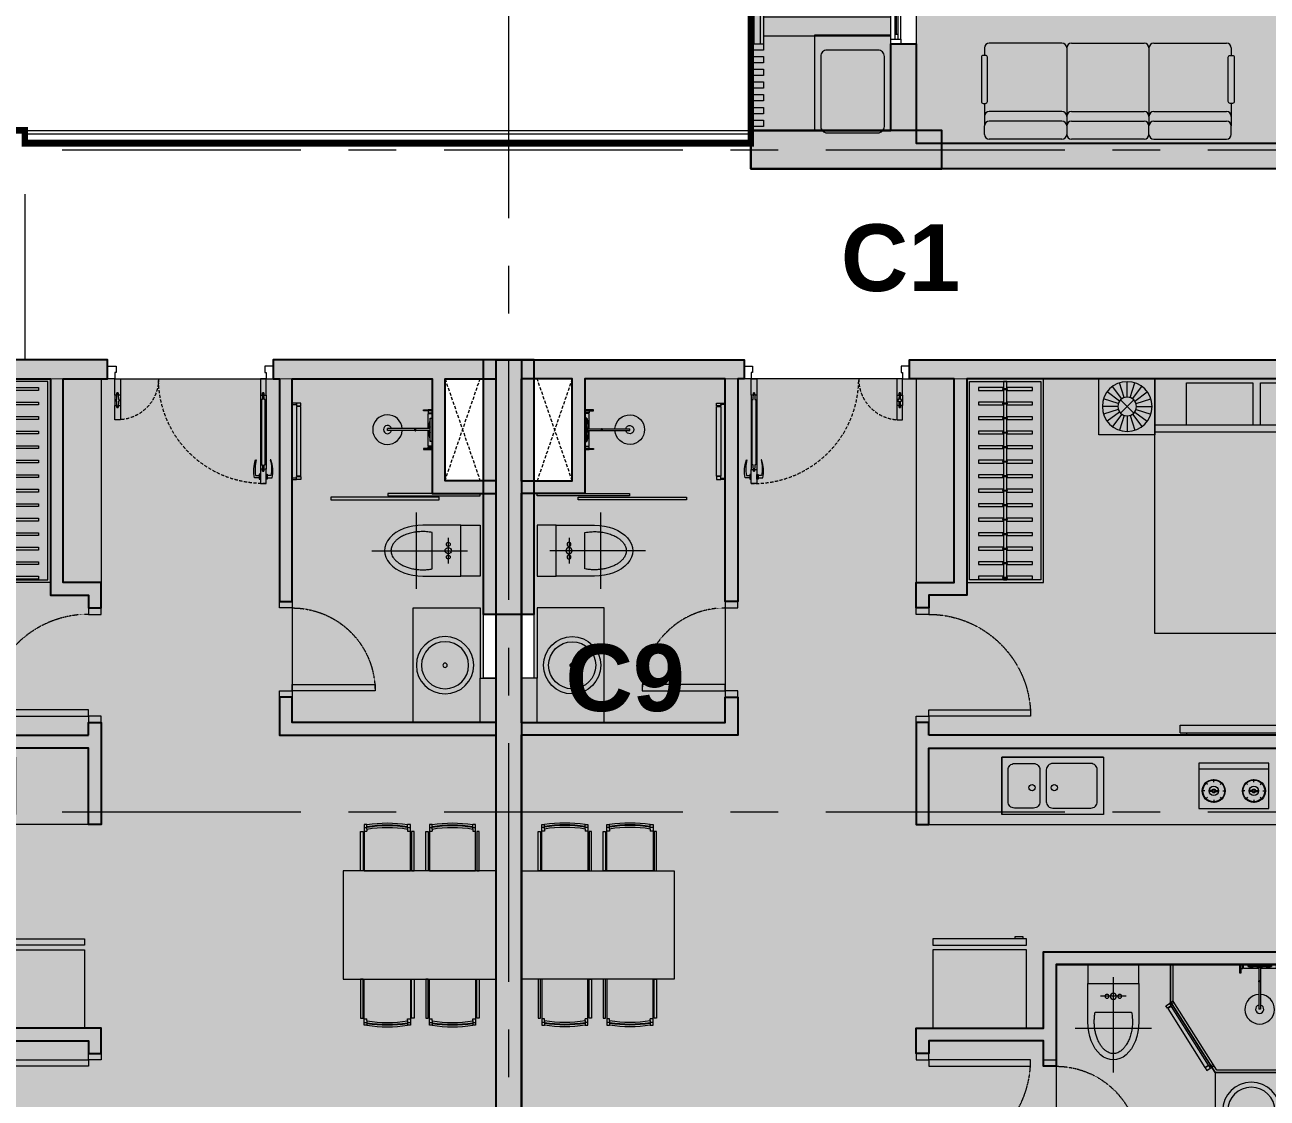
# Model space of a CAD drawing. Header units: millimetres. Extents: x -100356 to 314685, y 446 to 1273965.
# Drawn here: x 53940 to 63697, y 896950 to 905381 of the extents above; entities that cross this region are included whole.
import ezdxf
from ezdxf.enums import TextEntityAlignment as Align

# ---------------------------------------------------------------- set-up
doc = ezdxf.new("R2010")
doc.units = ezdxf.units.MM
for name, pattern in [('A1 - dp$0$DASHED2', [0.375, 0.25, -0.125]), ('A1 - dp$0$HIDDEN', [0.375, 0.25, -0.125]), ('CENTER', [2, 1.25, -0.25, 0.25, -0.25]), ('Dash', [6, 3, -3])]:
    doc.linetypes.add(name, pattern=pattern)
for name, color, linetype, lineweight in [('$0$TUONG 2', 2, 'Continuous', 35), ('20180221 BF$0$TUONG 2', 2, 'Continuous', 25), ('@ color hatch', 7, 'Continuous', 13), ('@LOUVER', 35, 'Continuous', 13), ('A.Concrete', 7, 'Continuous', 25), ('A1 - dp$0$A.HACH 250', 250, 'Continuous', 5), ('A1 - dp$0$CUA', 5, 'Continuous', 9), ('A1 - dp$0$FURNITURE', 8, 'Continuous', 5), ('A1 - dp$0$TUONG 2', 2, 'Continuous', 25), ('A3 - dp$0$CUA', 5, 'Continuous', 9), ('A3 - dp$0$FURNITURE', 8, 'Continuous', 5), ('A3 - dp$0$TUONG 2', 2, 'Continuous', 25), ('B1 - tb$0$A.Door', 4, 'Continuous', 13), ('B1 - tb$0$KHCUA', 3, 'Continuous', 13), ('Core - tb$0$$0$FURNITURE', 45, 'Continuous', 5), ('Core - tb$0$$0$TUONG 2', 2, 'Continuous', 25), ('Hatch-wall', 251, 'Continuous', 5), ('KÍNH', 150, 'Continuous', 9), ('LC.HA', 250, 'Continuous', 9), ('LGI', 250, 'CENTER', 9), ('luoicot', 30, 'Continuous', 13), ('Text 35', 250, 'Continuous', 15)]:
    doc.layers.add(name, color=color, linetype=linetype, lineweight=lineweight)
doc.layers.add('STR', color=7, linetype='Continuous')
doc.styles.add('ARIAL', font='Font - TrueType - Arial Bold.ttf')
doc.styles.add('arial_eng', font='ARIALNI.TTF')
doc.styles.add('B1 - tb$0$GHICHU-C', font='Font - TrueType - Arial.ttf', dxfattribs={"width": 0.7})

# ---------------------------------------------------------------- blocks, each defined once
blk = doc.blocks.new('A1 - dp$0$A$C4168242D')
for points in [[(300, 750), (300, 0)], [(0, 400), (600, 400)], [(100, 350), (100, 50), (500, 50), (500, 350)], [(157.1, 275.5), (442.9, 275.5)], [(400, 150), (200, 150)]]:
    blk.add_lwpolyline(points)
for centre, radius in [((250, 150), 15), ((300, 150), 25), ((350, 150), 15)]:
    blk.add_circle(centre, radius)
blk.add_ellipse((300, 350), major_axis=(0, 300), ratio=0.666667, start_param=4.712389, end_param=7.853982)
blk.add_open_spline([(442.9, 275.5), (444.5, 283.4), (445.7, 291.4), (448.6, 313.5), (449.6, 327.6), (450.2, 356.1), (449.7, 370.4), (447.3, 398.6), (445.3, 412.5), (439.9, 439.6), (436.5, 452.7), (428.4, 477.8), (423.8, 489.7), (413.4, 512), (407.6, 522.4), (396.4, 539.6), (391.1, 546.8), (380.1, 559.9), (374.4, 565.7), (362.9, 575.9), (357.1, 580.3), (345.5, 587.6), (339.8, 590.6), (328.3, 595.4), (322.7, 597.1), (311.5, 599.4), (306, 600), (294.9, 600), (289.4, 599.5), (278.2, 597.3), (272.6, 595.7), (261.1, 591.1), (255.4, 588.1), (243.8, 580.9), (238, 576.6), (226.5, 566.5), (220.8, 560.8), (209.7, 547.9), (204.4, 540.8), (194.2, 525.3), (189.3, 516.9), (180.4, 498.9), (176.2, 489.4), (168.7, 469.5), (165.4, 459), (159.7, 437.4), (157.3, 426.3), (153.4, 403.6), (152, 392), (150.3, 368.5), (149.9, 356.7), (150.2, 333.1), (150.9, 321.3), (153.2, 298.1), (154.9, 286.7), (157.1, 275.5)], degree=3, knots=[4.428595, 4.428595, 4.428595, 4.428595, 4.521718, 4.521718, 4.681946, 4.681946, 4.842175, 4.842175, 5.002403, 5.002403, 5.162632, 5.162632, 5.32286, 5.32286, 5.483089, 5.483089, 5.615862, 5.615862, 5.748636, 5.748636, 5.88141, 5.88141, 6.014184, 6.014184, 6.146958, 6.146958, 6.279732, 6.279732, 6.412506, 6.412506, 6.545279, 6.545279, 6.678053, 6.678053, 6.810827, 6.810827, 6.943601, 6.943601, 7.076375, 7.076375, 7.209149, 7.209149, 7.341922, 7.341922, 7.474696, 7.474696, 7.60747, 7.60747, 7.740244, 7.740244, 7.873018, 7.873018, 8.005792, 8.005792, 8.137776, 8.137776, 8.137776, 8.137776])
blk = doc.blocks.new('A1 - dp$0$A$C588A0D6B')
for p, q in [((-122, -38), (123, -38)), ((-122, -59), (-122, -38)), ((123, -59), (-122, -59)), ((-11, -64), (-11, -211)), ((9, -65), (9, -211)), ((123, -38), (123, -59)), ((9, -211), (-11, -211)), ((9, -220), (-11, -220)), ((-11, -220), (-11, -507)), ((9, -220), (9, -507)), ((9, -507), (-11, -507))]:
    blk.add_line(p, q)
for points in [[(-178, -37), (-208, -37), (-208, -82), (-178, -82)], [(-208, -37), (-197, -37), (-197, -129), (-208, -129)], [(179, -37), (208, -37), (208, -82), (179, -82)], [(208, -37), (198, -37), (198, -129), (208, -129)]]:
    blk.add_lwpolyline(points, close=True)
blk.add_lwpolyline([(-11, -82), (-171, -82), (-171, -38), (172, -38), (172, -82), (9, -82)])
for centre, radius, start, end in [((0, 431), 505, 255.9943, 268.6524), ((0, 0), 65.5, 243.6552, 296.3448), ((0, 431), 505, 271.0236, 284.0057), ((-8, -215), 5.39, 127.2582, 232.7418), ((6, -215), 5.39, 307.2582, 52.7418), ((-1, -507), 155, 93.8501, 86.1499), ((-1, -507), 43, 104.0595, 75.9405)]:
    blk.add_arc(centre, radius, start, end)
blk = doc.blocks.new('A1 - dp$0$A$C487079A1')
for points in [[(33.8, 588.9), (33.8, 600.1), (0, 600.1), (0, 588.9)], [(67.6, 577.7), (67.6, 600.1), (33.8, 600.1), (33.8, 577.7)], [(33.8, 0), (33.8, 11.2), (0, 11.2), (0, 0)], [(67.6, 22.3), (67.6, 0), (33.8, 0), (33.8, 22.3)]]:
    blk.add_lwpolyline(points, close=True)
blk.add_lwpolyline([(33.7, 147.1), (33.7, 27.4), (67, 27.4), (67, 572.7), (33.7, 572.7), (33.7, 147.1)])
blk = doc.blocks.new('A1 - dp$0$A$C722D3D91')
at = {"ltscale": 0.07}
for radius in [225, 185, 17]:
    blk.add_circle((0, 0), radius, dxfattribs=at)
blk = doc.blocks.new('*U204')
for points in [[(-700, 100), (-750, 100), (-750, 0), (-700, 0)], [(0, 100), (-50, 100), (-50, 0), (0, 0)], [(-50, 0), (-100, 0), (-100, -650), (-50, -650)]]:
    blk.add_lwpolyline(points, close=True)
at = {"linetype": 'A1 - dp$0$HIDDEN'}
blk.add_arc((-50, 0), 650, 180, 270, dxfattribs=at)
blk = doc.blocks.new('*U205')
for points in [[(-850, 100), (-900, 100), (-900, 0), (-850, 0)], [(0, 100), (-50, 100), (-50, 0), (0, 0)], [(-50, 0), (-100, 0), (-100, -800), (-50, -800)]]:
    blk.add_lwpolyline(points, close=True)
at = {"linetype": 'A1 - dp$0$HIDDEN'}
blk.add_arc((-50, 0), 800, 180, 270, dxfattribs=at)
blk = doc.blocks.new('A1 - dp$0$mb-tulanh700x735')
for p, q in [((368.4, 700), (-368.4, 700)), ((-368.4, 700), (-368.4, 650.9)), ((279.3, 700), (279.3, 720.2)), ((279.3, 720.2), (339.9, 720.2)), ((339.9, 700), (279.3, 700)), ((339.9, 720.2), (339.9, 700)), ((368.4, 650.9), (368.4, 700)), ((-368.4, 650.9), (368.4, 650.9)), ((368.4, 614), (-368.4, 614)), ((-368.4, 614), (-368.4, 0)), ((368.4, 0), (368.4, 614)), ((-368.4, 0), (368.4, 0))]:
    blk.add_line(p, q)
blk = doc.blocks.new('A1 - dp$0$bep')
at = {"layer": 'A1 - dp$0$FURNITURE'}
for p, q in [((0, 358.3), (0, 0)), ((549, 358.3), (0, 358.3)), ((116.8, 289.8), (116.8, 313.2)), ((432.3, 289.8), (432.3, 313.2)), ((549, 0), (549, 358.3)), ((46.6, 219.6), (23.2, 219.6)), ((67.2, 269.2), (50.6, 285.8)), ((102.7, 223.6), (80.1, 223.6)), ((102.7, 215.5), (80.1, 215.5)), ((130.9, 223.6), (153.5, 223.6)), ((130.9, 215.5), (153.5, 215.5)), ((166.4, 269.2), (183, 285.8)), ((187, 219.6), (210.4, 219.6)), ((362.1, 219.6), (338.6, 219.6)), ((382.6, 269.2), (366.1, 285.8)), ((418.1, 223.6), (395.6, 223.6)), ((418.1, 215.5), (395.6, 215.5)), ((446.4, 223.6), (468.9, 223.6)), ((446.4, 215.5), (468.9, 215.5)), ((481.9, 269.2), (498.4, 285.8)), ((502.4, 219.6), (525.9, 219.6)), ((67.2, 170), (50.6, 153.4)), ((116.8, 149.4), (116.8, 126)), ((166.4, 170), (183, 153.4)), ((382.6, 170), (366.1, 153.4)), ((432.3, 149.4), (432.3, 126)), ((481.9, 170), (498.4, 153.4)), ((549, 45), (0, 45)), ((0, 0), (549, 0))]:
    blk.add_line(p, q, dxfattribs=at)
for centre, radius in [((116.8, 219.6), 90), ((116.8, 219.6), 85.5), ((432.3, 219.6), 90), ((432.3, 219.6), 85.5), ((116.8, 219.6), 36.9), ((116.8, 219.6), 14.7), ((116.8, 219.6), 8.24), ((432.3, 219.6), 36.9), ((432.3, 219.6), 14.7), ((432.3, 219.6), 8.24)]:
    blk.add_circle(centre, radius, dxfattribs=at)
blk = doc.blocks.new('A1 - dp$0$crua 450x830')
at = {"layer": 'A1 - dp$0$FURNITURE'}
blk.add_lwpolyline([(400, 10), (-400, 10), (-400, 460), (400, 460)], close=True, dxfattribs=at)
blk.add_lwpolyline([(-400, 10), (400, 10), (400, 460)], dxfattribs=at)
for points in [[(-300, 60), (0, 60, 0.414214), (50, 110), (50, 360, 0.414214), (0, 410), (-300, 410, 0.414214), (-350, 360), (-350, 110, 0.414214)], [(100, 110), (100, 360, -0.414214), (150, 410), (300, 410, -0.414214), (350, 360), (350, 110, -0.414214), (300, 60), (150, 60, -0.414214)]]:
    blk.add_lwpolyline(points, format="xyb", close=True, dxfattribs=at)
for centre in [(-12.5, 250), (162.5, 250)]:
    blk.add_circle(centre, 25, dxfattribs=at)
blk = doc.blocks.new('*U43')
for points in [[(0, 600), (0, 0), (1600, 0), (1600, 600)], [(1580, 580), (1580, 20), (20, 20), (20, 580)]]:
    blk.add_lwpolyline(points, close=True)
at = {"ltscale": 6}
for points in [[(91.1, 313.1), (91.1, 515.2), (69.1, 515.2), (69.1, 313.1)], [(205.1, 313.1), (205.1, 515.2), (183.1, 515.2), (183.1, 313.1)], [(319.1, 313.1), (319.1, 515.2), (297.1, 515.2), (297.1, 313.1)], [(433.1, 313.1), (433.1, 515.2), (411.1, 515.2), (411.1, 313.1)], [(547.1, 313.1), (547.1, 515.2), (525.1, 515.2), (525.1, 313.1)], [(661.1, 313.1), (661.1, 515.2), (639.1, 515.2), (639.1, 313.1)], [(775.1, 313.1), (775.1, 515.2), (753.1, 515.2), (753.1, 313.1)], [(889.1, 313.1), (889.1, 515.2), (867.1, 515.2), (867.1, 313.1)], [(1003.1, 313.1), (1003.1, 515.2), (981.1, 515.2), (981.1, 313.1)], [(1117.1, 313.1), (1117.1, 515.2), (1095.1, 515.2), (1095.1, 313.1)], [(1231.1, 313.1), (1231.1, 515.2), (1209.1, 515.2), (1209.1, 313.1)], [(1345.1, 313.1), (1345.1, 515.2), (1323.1, 515.2), (1323.1, 313.1)], [(1459.1, 313.1), (1459.1, 515.2), (1437.1, 515.2), (1437.1, 313.1)], [(1573.1, 313.1), (1573.1, 515.2), (1551.1, 515.2), (1551.1, 313.1)], [(69.1, 286.7), (69.1, 92.1), (91.1, 92.1), (91.1, 286.7)], [(183.1, 286.7), (183.1, 92.1), (205.1, 92.1), (205.1, 286.7)], [(297.1, 286.7), (297.1, 92.1), (319.1, 92.1), (319.1, 286.7)], [(411.1, 286.7), (411.1, 92.1), (433.1, 92.1), (433.1, 286.7)], [(525.1, 286.7), (525.1, 92.1), (547.1, 92.1), (547.1, 286.7)], [(639.1, 286.7), (639.1, 92.1), (661.1, 92.1), (661.1, 286.7)], [(753.1, 286.7), (753.1, 92.1), (775.1, 92.1), (775.1, 286.7)], [(867.1, 286.7), (867.1, 92.1), (889.1, 92.1), (889.1, 286.7)], [(981.1, 286.7), (981.1, 92.1), (1003.1, 92.1), (1003.1, 286.7)], [(1095.1, 286.7), (1095.1, 92.1), (1117.1, 92.1), (1117.1, 286.7)], [(1209.1, 286.7), (1209.1, 92.1), (1231.1, 92.1), (1231.1, 286.7)], [(1323.1, 286.7), (1323.1, 92.1), (1345.1, 92.1), (1345.1, 286.7)], [(1437.1, 286.7), (1437.1, 92.1), (1459.1, 92.1), (1459.1, 286.7)], [(1551.1, 286.7), (1551.1, 92.1), (1573.1, 92.1), (1573.1, 286.7)]]:
    blk.add_lwpolyline(points, dxfattribs=at)
for points in [[(1580, 286.7), (1580, 313.1), (20, 313.1), (20, 286.7)], [(82.7, 319.2), (78.3, 319.2), (78.3, 280.4), (82.7, 280.4)], [(196.7, 319.2), (192.3, 319.2), (192.3, 280.4), (196.7, 280.4)], [(310.7, 319.2), (306.3, 319.2), (306.3, 280.4), (310.7, 280.4)], [(424.7, 319.2), (420.3, 319.2), (420.3, 280.4), (424.7, 280.4)], [(538.7, 319.2), (534.3, 319.2), (534.3, 280.4), (538.7, 280.4)], [(652.7, 319.2), (648.3, 319.2), (648.3, 280.4), (652.7, 280.4)], [(766.7, 319.2), (762.3, 319.2), (762.3, 280.4), (766.7, 280.4)], [(880.7, 319.2), (876.3, 319.2), (876.3, 280.4), (880.7, 280.4)], [(994.7, 319.2), (990.3, 319.2), (990.3, 280.4), (994.7, 280.4)], [(1108.7, 319.2), (1104.3, 319.2), (1104.3, 280.4), (1108.7, 280.4)], [(1222.7, 319.2), (1218.3, 319.2), (1218.3, 280.4), (1222.7, 280.4)], [(1336.7, 319.2), (1332.3, 319.2), (1332.3, 280.4), (1336.7, 280.4)], [(1450.7, 319.2), (1446.3, 319.2), (1446.3, 280.4), (1450.7, 280.4)], [(1564.7, 319.2), (1560.3, 319.2), (1560.3, 280.4), (1564.7, 280.4)]]:
    blk.add_lwpolyline(points, close=True, dxfattribs=at)
blk = doc.blocks.new('A1 - dp$0$Bed 1600')
at = {"linetype": 'Continuous'}
for p, q in [((2, -80), (2, 0)), ((2, 0), (66, 0)), ((66, 0), (66, -80)), ((12, -1.2), (32.8, -1.2)), ((12, -14.4), (12, -1.2)), ((32.8, -1.2), (32.8, -14.4)), ((35.2, -1.2), (56, -1.2)), ((35.2, -14.4), (35.2, -1.2)), ((56, -1.2), (56, -16.4)), ((2, -14.4), (48.8, -14.4)), ((66, -29.6), (48.8, -14.4)), ((48.8, -14.4), (48.8, -29.6)), ((48.8, -16.8), (2, -16.8)), ((56, -16.4), (50.8, -16.4)), ((48.8, -29.6), (66, -29.6)), ((66, -80), (2, -80))]:
    blk.add_line(p, q, dxfattribs=at)
blk = doc.blocks.new('A1 - dp$0$A$C6E1257E0')
at = {"linetype": 'Continuous'}
blk.add_lwpolyline([(30.5, 0), (64.5, 0), (64.5, 8.5), (30.5, 8.5)], close=True, dxfattribs=at)
blk.add_lwpolyline([(39, 8.5), (39, 42.5, -0.1327536), (166.5, 34), (166.5, 29.75, 0.1152164), (56, 34), (56, 8.5)], format="xyb", dxfattribs=at)
blk = doc.blocks.new('A1 - dp$0$cua vao can ho')
at = {"layer": 'A1 - dp$0$A.HACH 250', "linetype": 'A1 - dp$0$DASHED2', "ltscale": 100}
for centre, radius, start, end in [((-77.8, 0), 822.2, 88.45126, 179.99999), ((-1222.2, 0), 322.2, 0.00003, 93.95459)]:
    blk.add_arc(centre, radius, start, end, dxfattribs=at)
at = {"layer": 'A1 - dp$0$CUA'}
for p, q in [((-100, 127.8), (-100, 710.8)), ((-55.6, 127.8), (-55.6, 710.8)), ((-1244.4, 127.8), (-1244.4, 210.3)), ((-1200, 127.8), (-1200, 210.3))]:
    blk.add_line(p, q, dxfattribs=at)
for points in [[(-55.6, 821.9), (-55.6, 804.1), (-55.6, 710.8), (-72.2, 710.8), (-72.7, 726.4), (-82.8, 726.4), (-83.3, 710.8), (-100, 710.8), (-100, 821.9)], [(-72.7, 726.4), (-71.1, 676.4), (-63.9, 676.4), (-63.9, 161.1), (-71.1, 161.1), (-72.7, 111.1), (-82.8, 111.1), (-83.3, 127.8), (-84.4, 161.1), (-91.7, 161.1), (-91.7, 676.4), (-84.4, 676.4), (-82.8, 726.4)], [(-1244.4, 321.5), (-1244.4, 303.7), (-1244.4, 210.3), (-1227.8, 210.3), (-1227.3, 225.9), (-1217.2, 225.9), (-1216.7, 210.3), (-1200, 210.3), (-1200, 321.5)], [(-1227.3, 225.9), (-1228.9, 175.9), (-1236.1, 175.9), (-1236.1, 161.1), (-1228.9, 161.1), (-1227.3, 111.1), (-1217.2, 111.1), (-1216.7, 127.8), (-1215.6, 161.1), (-1208.3, 161.1), (-1208.3, 175.9), (-1215.6, 175.9), (-1217.2, 225.9)], [(-1216.7, 127.8), (-1217.2, 111.1), (-1227.3, 111.1), (-1227.8, 127.8), (-1244.4, 127.8), (-1244.4, 1.1), (-1244.4, 0), (-1200, 0), (-1200, 11.1), (-1200, 127.8)], [(-83.3, 127.8), (-82.8, 111.1), (-72.7, 111.1), (-72.2, 127.8), (-55.6, 127.8), (-55.6, 1.1), (-55.6, 0), (-100, 0), (-100, 11.1), (-100, 127.8)], [(-1233.3, -50), (-1244.4, -50), (-1244.4, 0), (-1300, 0), (-1300, -100), (-1275, -100), (-1233.3, -100)], [(-66.7, -50), (-55.6, -50), (-55.6, 0), (0, 0), (0, -100), (-25, -100), (-66.7, -100)]]:
    blk.add_lwpolyline(points, close=True, dxfattribs=at)
blk.add_lwpolyline([(-1244.4, 0), (-55.6, 0)], dxfattribs=at)
at = {"layer": 'A1 - dp$0$CUA', "yscale": 1.111111111007631, "zscale": 1.111111111007631}
for p, xscale, rotation in [((-100, 821.9), -1.111111111007631, 89.99998306033208), ((-55.6, 821.9), 1.111111111007631, 269.9999830603322)]:
    blk.add_blockref('A1 - dp$0$A$C6E1257E0', p, dxfattribs=dict(at, xscale=xscale, rotation=rotation))
blk = doc.blocks.new('A1 - dp$0$tab')
for p, q in [((439, 0), (0, 0)), ((0, 0), (0, -439)), ((439, -439), (439, 0)), ((174.4, -163.3), (102.7, -64.6)), ((194.8, -152.9), (157.1, -36.9)), ((217.4, -149.3), (217.4, -27.3)), ((240, -152.9), (277.7, -36.9)), ((260.4, -163.3), (332.1, -64.6)), ((147.8, -199.9), (31.8, -162.2)), ((158.2, -179.5), (59.5, -107.8)), ((165.6, -170.7), (269.1, -274.2)), ((269.1, -170.7), (165.6, -274.2)), ((276.6, -179.5), (375.2, -107.8)), ((287, -199.9), (402.9, -162.2)), ((144.2, -222.5), (22.2, -222.5)), ((147.8, -245.1), (31.8, -282.8)), ((158.2, -265.5), (59.5, -337.2)), ((174.4, -281.7), (102.7, -380.3)), ((194.8, -292.1), (157.1, -408)), ((240, -292.1), (277.7, -408)), ((260.4, -281.7), (332.1, -380.3)), ((276.6, -265.5), (375.2, -337.2)), ((287, -245.1), (402.9, -282.8)), ((290.5, -222.5), (412.5, -222.5)), ((217.4, -295.6), (217.4, -417.6)), ((217.4, -295.6), (217.4, -417.6)), ((0, -439), (439, -439))]:
    blk.add_line(p, q)
for radius in [195.1, 73.2]:
    blk.add_circle((217.4, -222.5), radius)
blk = doc.blocks.new('A1 - dp$0$1012')
for p, q in [((397, 222), (71, 222)), ((71, 222), (71, 202)), ((397, 202), (397, 222)), ((397, 192), (13, 192)), ((13, 192), (13, 169)), ((52, 169), (13, 169)), ((36, 169), (36, 192)), ((52, 169), (67, 169)), ((67, 169), (67, 192)), ((71, 202), (397, 202)), ((397, -192), (397, 192)), ((52, -169), (13, -169)), ((13, -169), (13, -192)), ((13, -192), (397, -192)), ((36, -192), (36, -169)), ((52, -169), (67, -169)), ((67, -192), (67, -169)), ((71, -202), (397, -202)), ((71, -222), (71, -202)), ((397, -202), (397, -222)), ((397, -222), (71, -222))]:
    blk.add_line(p, q)
at = {"extrusion": (0, 0, -1)}
for centre, major_axis, start_param, end_param in [((1073, 0), (759, 759), 3.768877, 4.085105), ((1073, 0), (748, 748), 3.766561, 4.087421), ((1094, 0), (759, 759), 3.768877, 4.085105), ((1094, 0), (748, 748), 3.766561, 4.087421)]:
    blk.add_ellipse(centre, major_axis=major_axis, ratio=1, start_param=start_param, end_param=end_param, dxfattribs=at)
blk = doc.blocks.new('A1 - dp$0$ban an 4ng')
at = {"layer": 'A1 - dp$0$FURNITURE'}
blk.add_lwpolyline([(1200, 0), (0, 0), (0, -850), (1200, -850)], close=True, dxfattribs=at)
at = {"layer": 'A1 - dp$0$FURNITURE', "extrusion": (2.97971e-18, -2.13827e-28, -1), "xscale": 0.9444444444444446, "yscale": 0.9444444444444446, "zscale": -0.9444444444444446, "rotation": 270.0000000020186}
for p in [(-341.9, 375.3), (-853.5, 375.3)]:
    blk.add_blockref('A1 - dp$0$1012', p, dxfattribs=at)
at = {"layer": 'A1 - dp$0$FURNITURE', "xscale": 0.9444444444444446, "yscale": 0.9444444444444446, "zscale": 0.9444444444444446, "rotation": 90}
for p in [(341.9, -1225.3), (853.5, -1225.3)]:
    blk.add_blockref('A1 - dp$0$1012', p, dxfattribs=at)
blk = doc.blocks.new('A1 - dp$0$A$C6FE626A3')
for p, q in [((-90, 605.7), (-150, 605.7)), ((-150, -594.3), (-150, 605.7)), ((-90, -594.3), (-90, 605.7)), ((-90, 556.6), (-70, 556.6)), ((-70, -544.9), (-70, 556.6)), ((-90, -544.9), (-70, -544.9)), ((-90, -594.3), (-150, -594.3))]:
    blk.add_line(p, q)
blk = doc.blocks.new('2B1')
at = {"layer": '@ color hatch'}
h = blk.add_hatch(color=151, dxfattribs=at)
h.dxf.hatch_style = 1
h.paths.add_polyline_path([(150, 8700), (3100, 8700), (3100, 9800), (150, 9800)])
h.paths.add_polyline_path([(3300, 9600), (3300, 8500), (150, 8500), (150, 8300), (100, 8300), (99.9, 2500.1), (200.1, 2500.1), (200.1, 1050), (600, 1050), (600, 150), (7500.1, 150), (7500.1, 2500), (7600, 2500), (7600, 3550), (6500, 3550), (6500, 5600), (6100, 5600), (6100, 6400), (6400, 6400), (6399.8, 9600.1), (6299.8, 9600.1), (6300, 9600)])
h.paths.add_polyline_path([(7650, 3650), (6600, 3650), (6600, 6900.1), (7650, 6900.1)])
at = {"layer": 'Hatch-wall', "ltscale": 0.5}
h = blk.add_hatch(color=256, dxfattribs=at)
h.dxf.hatch_style = 1
h.paths.add_polyline_path([(1800, 1900), (1700, 1900), (1700, 150), (600, 150), (600, 1050), (100, 1050), (100, 2850), (1700, 2850), (1700, 2650), (1800, 2650), (1800, 2950), (100, 2950), (100, 8500), (550, 8500), (550, 8700), (100, 8700), (100, 9800), (-100, 9800), (-100, 0), (1850, 0), (1850, 150), (1800, 150)])
h.paths.add_polyline_path([(100, 150), (100, 950), (500, 950), (500, 150)], flags=16)
h = blk.add_hatch(color=256, dxfattribs=at)
h.dxf.hatch_style = 1
h.paths.add_polyline_path([(7600, 150), (3600, 150), (3600, 1750), (3600, 1850), (3300, 1850), (3300, 1950), (3200, 1950), (3200, 1850), (3200, 1750), (3500, 1750), (3500, 150), (3150, 150), (3150, 0), (7700, 0), (7700, 6300), (7650, 6300), (7650, 3650), (7600, 3650), (7550, 3650), (7550, 3550), (7600, 3550)])
h = blk.add_hatch(color=256, dxfattribs=at)
h.dxf.hatch_style = 1
h.paths.add_polyline_path([(3300, 2950), (3300, 2850), (3200, 2850), (3200, 3650), (3300, 3650), (3300, 3050), (6500, 3050), (6500, 3650), (6600, 3650), (6650, 3650), (6650, 3550), (6600, 3550), (6600, 3050), (6600, 2950)])
h.paths.add_polyline_path([(4300, 4750), (4300, 5550), (4200, 5550), (4200, 5350), (3300, 5350), (3300, 5450), (3200, 5450), (3200, 5250), (3300, 5250), (4200, 5250), (4200, 4750), (4200, 4650), (6500, 4650), (6500, 4550), (6600, 4550), (6600, 4750)])
at = {"layer": '@ color hatch', "color": 7, "linetype": 'Dash', "ltscale": 10, "const_width": 10}
blk.add_lwpolyline([(3300, 9600), (3300, 8500), (150, 8500), (150, 8300), (100, 8300), (100, 2500.1), (200.1, 2500.1), (200.1, 1050), (600, 1050), (600, 150), (7500.1, 150), (7500.1, 2500), (7600, 2500), (7600, 3550), (6500, 3550), (6500, 5600), (6100, 5600), (6100, 6400), (6400, 6400), (6400, 8300.1), (6300, 8300.1), (6300, 9600)], close=True, dxfattribs=at)
at = {"layer": '@LOUVER', "ltscale": 0.5, "elevation": 0}
blk.add_lwpolyline([(224.9, 2500.1), (100, 2500.1), (100, 2850), (224.9, 2850)], close=True, dxfattribs=at)
at = {"layer": 'A1 - dp$0$A.HACH 250', "linetype": 'A1 - dp$0$DASHED2', "ltscale": 100}
for p, q in [((500, 950), (224.9, 150, 0)), ((500, 150), (224.9, 950, 0))]:
    blk.add_line(p, q, dxfattribs=at)
at = {"layer": 'A1 - dp$0$CUA'}
for p, q in [((4300, 5550), (4300, 6200)), ((1700, 1900), (1700, 2650))]:
    blk.add_line(p, q, dxfattribs=at)
for points in [[(546.5, 1080), (1396.5, 1080), (1396.5, 1100), (546.5, 1100)], [(950, 1070), (224.9, 1070), (224.9, 1050), (950, 1050)]]:
    blk.add_lwpolyline(points, close=True, dxfattribs=at)
at = {"layer": 'A1 - dp$0$FURNITURE'}
for points in [[(6100, 5600), (5550, 5600), (5550, 6300), (6100, 6300)], [(4950, 4900), (4950, 4750), (4550, 4750), (4550, 4900)], [(3300, 3650.3), (6500, 3650.3), (6500, 3050.3), (3300, 3050.3)], [(100, 2850), (750, 2850), (750, 1950), (224.9, 1950), (224.9, 2500.1), (100, 2500.1)], [(374.9, 1300), (224.9, 1300), (224.9, 1700), (374.9, 1700)], [(3200, 1750), (3500, 1750), (3500, 150), (3200, 150)]]:
    blk.add_lwpolyline(points, close=True, dxfattribs=at)
at = {"layer": 'A1 - dp$0$TUONG 2', "ltscale": 0.5, "elevation": 0}
blk.add_lwpolyline([(-100.2, 0), (-100.2, 9800.1), (0, 9800)], dxfattribs=at)
at = {"layer": 'A1 - dp$0$TUONG 2', "ltscale": 0.5}
for points in [[(-100.2, 0), (1850, 0), (1850, 150), (1800, 150), (1800, 1900), (1700, 1900), (1700, 150), (600, 150), (600, 1050), (100, 1050), (100, 2850), (1700, 2850), (1700, 2650), (1800, 2650), (1800, 2950), (100, 2950), (100, 8500), (550, 8500), (550, 8700), (100, 8700), (100, 9800), (0, 9800)], [(7700, 6300), (7650, 6300), (7650, 3650), (7600, 3650), (7550, 3650), (7550, 3550), (7600, 3550), (7600, 150), (3600, 150), (3600, 1750), (3600, 1850), (3300, 1850), (3300, 1950), (3200, 1950), (3200, 1850), (3200, 1750), (3500, 1750), (3500, 150), (3150, 150), (3150, 0), (7700, 0)], [(4300, 4750), (4300, 5550), (4200, 5550), (4200, 5350), (3300, 5350), (3300, 5450), (3200, 5450), (3200, 5250), (4200, 5250), (4200, 5250), (4200, 5250), (4200, 4750), (4200, 4650), (6500, 4650), (6500, 4550), (6600, 4550), (6600, 4750), (6600, 4750), (4300, 4750), (6100, 4750)]]:
    blk.add_lwpolyline(points, dxfattribs=at)
for points in [[(3300, 2950), (3300, 2850), (3200, 2850), (3200, 3650), (3300, 3650), (3300, 3050), (6500, 3050), (6500, 3650), (6600, 3650), (6650, 3650), (6650, 3550), (6600, 3550), (6600, 3050), (6600, 2950)], [(100, 150), (100, 950), (500, 950), (500, 150)]]:
    blk.add_lwpolyline(points, close=True, dxfattribs=at)
at = {"layer": 'KÍNH'}
for points in [[(5550, 5600), (6500, 5600), (6500, 4750), (5200, 4750), (5200, 5043.8), (5550, 5600)], [(6500, 5600), (5550, 5600), (5200, 5043.8), (5200, 4750)], [(6500, 5580), (5561.5, 5580), (5220, 5038.4), (5220, 4750)]]:
    blk.add_lwpolyline(points, dxfattribs=at)
at = {"layer": 'A1 - dp$0$CUA'}
for name, p, xscale, rotation in [('*U205', (3300, 5450), -1.000000000000003, 90), ('*U204', (1700, 2650), -1, 270)]:
    blk.add_blockref(name, p, dxfattribs=dict(at, xscale=xscale, rotation=rotation))
at = {"layer": 'A1 - dp$0$CUA', "rotation": 90}
for name, p in [('*U204', (4300, 6250)), ('*U205', (3300, 2850))]:
    blk.add_blockref(name, p, dxfattribs=at)
at = {"layer": 'A1 - dp$0$FURNITURE'}
for name, p, rotation in [('A1 - dp$0$A$C722D3D91', (5833.4, 5899.7), 1.693966794735431e-05), ('A1 - dp$0$A$C4168242D', (4450, 4850), 1.693966789646544e-05), ('A1 - dp$0$A$C4168242D', (324.9, 1800), 270), ('A1 - dp$0$tab', (4636, 150), 90)]:
    blk.add_blockref(name, p, dxfattribs=dict(at, rotation=rotation))
blk.add_blockref('A1 - dp$0$ban an 4ng', (100, 4864.7), dxfattribs=at)
at = {"layer": 'A1 - dp$0$FURNITURE', "extrusion": (2.97971e-18, -2.01948e-28, -1), "zscale": -1, "rotation": 180}
blk.add_blockref('A1 - dp$0$mb-tulanh700x735', (-3700, 5250), dxfattribs=at)
at = {"layer": 'A1 - dp$0$FURNITURE', "extrusion": (5.65041e-18, 5.27555e-19, -1), "xscale": 0.7499999999999962, "yscale": 0.7499999999999962, "zscale": -0.7499999999999963, "rotation": 180.0000696463277}
blk.add_blockref('A1 - dp$0$A$C588A0D6B', (-5899.7, 4721.6), dxfattribs=at)
at = {"layer": 'A1 - dp$0$FURNITURE', "xscale": -1}
for name, p in [('A1 - dp$0$crua 450x830', (4273.5, 3111.8)), ('A1 - dp$0$bep', (5970.6, 3167.6)), ('A1 - dp$0$A$C722D3D91', (500, 2400))]:
    blk.add_blockref(name, p, dxfattribs=at)
at = {"layer": 'A1 - dp$0$FURNITURE', "xscale": -1, "rotation": 270}
for name, p in [('A1 - dp$0$A$C6FE626A3', (5869.1, 3020)), ('*U43', (3600, 150))]:
    blk.add_blockref(name, p, dxfattribs=at)
at = {"layer": 'A1 - dp$0$FURNITURE', "xscale": -24.99999062500353, "yscale": 24.99999062500353, "zscale": 24.99999062500353, "rotation": 180}
blk.add_blockref('A1 - dp$0$Bed 1600', (5025, 150), dxfattribs=at)
at = {"layer": 'A1 - dp$0$FURNITURE', "extrusion": (-2.97971e-18, -2.01947e-28, -1), "xscale": -1, "zscale": -1, "rotation": 180}
blk.add_blockref('A1 - dp$0$A$C487079A1', (-1699.9, 940.6), dxfattribs=at)
at = {"layer": 'A1 - dp$0$FURNITURE', "extrusion": (-2.97971e-18, 2.15411e-27, -1), "xscale": -0.7500000000000027, "yscale": 0.7500000000000027, "zscale": -0.7500000000000027, "rotation": 270}
blk.add_blockref('A1 - dp$0$A$C588A0D6B', (-571.7, 549.7), dxfattribs=at)
at = {"layer": 'A1 - dp$0$TUONG 2', "xscale": -1}
blk.add_blockref('A1 - dp$0$cua vao can ho', (1850, 150), dxfattribs=at)
at = {"layer": 'KÍNH', "extrusion": (5.03698e-18, -3.17661e-18, -1), "zscale": -0.9999999999999996, "rotation": 32.23787543639293}
blk.add_blockref('A1 - dp$0$A$C487079A1', (-5220, 5038.4), dxfattribs=at)
at = {"layer": 'A1 - dp$0$FURNITURE', "style": 'arial_eng'}
blk.add_attdef('AC', text='', height=300, dxfattribs=at).set_placement((7131.1, 6568.6, 0), align=Align.MIDDLE)
blk = doc.blocks.new('3B2')
at = {"layer": 'A3 - dp$0$CUA', "elevation": 0}
blk.add_lwpolyline([(-3799.9, 200), (-3799.9, 1500)], dxfattribs=at)
at = {"layer": 'A1 - dp$0$FURNITURE', "style": 'arial_eng'}
blk.add_attdef('AC', text='', height=300, rotation=270, dxfattribs=at).set_placement((8377.7, 2954.8, 0), align=Align.MIDDLE)
blk = doc.blocks.new('B1 - tb$0$sofa')
for p, q in [((0, -570.8), (0, 0)), ((37.7, 37.7), (103.7, 37.7)), ((281.5, 37.7), (103.7, 37.7)), ((141.3, -570.8), (141.3, 0)), ((216.7, -570.8), (216.7, 0)), ((716.2, 37.7), (658.4, 37.7)), ((753.8, -570.8), (753.8, 0)), ((0, -1216.9), (0, -646.2)), ((716.2, -608.5), (37.7, -608.5)), ((141.3, -646.2), (141.3, -1216.9)), ((216.7, -646.2), (216.7, -1216.9)), ((753.8, -646.2), (753.8, -1216.9)), ((37.7, -1254.6), (103.7, -1254.6)), ((716.2, -1254.6), (103.7, -1254.6)), ((0, -1292.3), (0, -1863.1)), ((141.3, -1292.3), (141.3, -1863.1)), ((216.7, -1292.3), (216.7, -1863.1)), ((753.8, -1292.3), (753.8, -1863.1)), ((37.7, -1900.8), (103.7, -1900.8)), ((281.5, -1900.8), (103.7, -1900.8)), ((716.2, -1900.8), (658.4, -1900.8))]:
    blk.add_line(p, q)
for points in [[(644.3, 61.2), (295.7, 61.2, 0.414214), (281.5, 47.1), (281.5, 28.3, 0.414214), (295.7, 14.1), (644.3, 14.1, 0.414214), (658.4, 28.3), (658.4, 47.1, 0.414214)], [(644.3, -1924.3), (295.7, -1924.3, -0.414214), (281.5, -1910.2), (281.5, -1891.3, -0.414214), (295.7, -1877.2), (644.3, -1877.2, -0.414214), (658.4, -1891.3), (658.4, -1910.2, -0.414214)]]:
    blk.add_lwpolyline(points, format="xyb", close=True)
blk.add_lwpolyline([(1890, -555.1), (1250, -555.1), (1250, -1235.1), (1890, -1235.1)], close=True)
blk.add_circle((1626.6, -1129.6), 80.6)
for centre, radius, start, end in [((37.7, 0), 37.7, 90, 180), ((103.7, 0), 37.7, 0, 90), ((179, 0), 37.7, 0, 90), ((716.2, 0), 37.7, 0, 90), ((37.7, -570.8), 37.7, 180, 270), ((103.7, -570.8), 37.7, 270, 0), ((179, -570.8), 37.7, 270, 0), ((716.2, -570.8), 37.7, 270, 0), ((37.7, -646.2), 37.7, 90, 180), ((103.7, -646.2), 37.7, 0, 90), ((179, -646.2), 37.7, 0, 90), ((716.2, -646.2), 37.7, 0, 90), ((1796.2, -980.6), 228.4, 178.22216, 197.85831), ((1477.3, -1093.4), 150.2, 346.36026, 52.94739), ((1223.2, -1179.9), 401.3, 8.09589, 30.72258), ((1588.5, -1012.5), 116.1, 199.43419, 287.43571), ((1402.2, -1394.7), 346.7, 51.54163, 77.17636), ((1657.4, -877.5), 251.6, 226.14832, 260.37107), ((1675.3, -1021.9), 118.1, 186.50728, 242.3609), ((1499.9, -1141.4), 120.9, 8.55522, 61.3289), ((1835.2, -909.9), 304, 204.75992, 224.64728), ((1582.5, -966.6), 167.2, 284.12842, 340.14677), ((2071.7, -1493.4), 574.9, 125.44636, 140.73815), ((1353.4, -1030.9), 282.9, 345.0604, 4.07375), ((1771.7, -1170.4), 150.4, 102.24233, 161.73209), ((1520.8, -1059.1), 124.5, 335.9893, 22.83996), ((1593.6, -1056.4), 62.7, 334.5276, 48.0163), ((1623.2, -1280.4), 157.2, 94.40726, 156.44308), ((1435, -996), 225.9, 281.24862, 323.98987), ((1735.2, -1455.1), 347.8, 109.63177, 136.94159), ((1544.1, -1171.6), 49.4, 77.35568, 164.35325), ((1569.7, -1230.9), 102.4, 81.63887, 135.62551), ((1785.5, -1859.9), 757.9, 106.3355, 112.41502), ((1549.4, -1146.8), 69.2, 281.42671, 10.98767), ((1246.8, -1065), 349.9, 334.68532, 342.45009), ((1508.5, -1123.6), 107.2, 301.90552, 355.18589), ((1044.1, -1192.9), 575.5, 350.23998, 6.11478), ((1462.3, -1203.9), 172.6, 330.24114, 25.80899), ((1771.1, -1214.6), 175.7, 150.76974, 151.93672), ((1796.2, -980.6), 228.4, 219.15, 261.38898), ((1890.9, -1027.4), 288.7, 200.51384, 216.02424), ((1504.1, -1496.3), 387.9, 48.57445, 72.38422), ((1623.2, -1280.4), 157.2, 28.0484, 84.64912), ((1727.5, -2146.8), 1024.5, 89.91003, 94.50199), ((1609.2, -1188.8), 50.1, 349.11662, 38.95559), ((1686.2, -1226.8), 113.6, 66.7315, 107.39709), ((1675.4, -1004.5), 130.4, 272.43736, 295.29557), ((37.7, -1216.9), 37.7, 180, 270), ((37.7, -1292.3), 37.7, 90, 180), ((103.7, -1216.9), 37.7, 270, 0), ((103.7, -1292.3), 37.7, 0, 90), ((179, -1216.9), 37.7, 270, 0), ((179, -1292.3), 37.7, 0, 90), ((716.2, -1216.9), 37.7, 270, 0), ((716.2, -1292.3), 37.7, 0, 90), ((1771.1, -1214.6), 175.7, 174.33263, 205.28039), ((1669.4, -1150.9), 48.5, 222.83737, 256.97864), ((37.7, -1863.1), 37.7, 180, 270), ((103.7, -1863.1), 37.7, 270, 0), ((179, -1863.1), 37.7, 270, 0), ((716.2, -1863.1), 37.7, 270, 0)]:
    blk.add_arc(centre, radius, start, end)
blk = doc.blocks.new('*U241')
for p, q in [((50, 0), (1538, 0)), ((100, 0), (100, -30)), ((1488, 0), (1488, -30)), ((1538, 0), (1538, -30)), ((50, -30), (1538, -30)), ((1488, -35), (1488, -65)), ((1488, -35), (2975, -35)), ((1488, -65), (2975, -65)), ((1538, -35), (1538, -65)), ((2925, -35), (2925, -65))]:
    blk.add_line(p, q)
at = {"color": 8}
for p, q in [((100, -15), (1488, -15)), ((1538, -50), (2925, -50))]:
    blk.add_line(p, q, dxfattribs=at)
for points in [[(0, 0), (50, 0), (50, -110), (0, -110)], [(2975, 0), (3025, 0), (3025, -110), (2975, -110)]]:
    blk.add_lwpolyline(points, close=True)
for points in [[(2975, 0), (50, 0)], [(2975, -110), (50, -110)]]:
    blk.add_lwpolyline(points)
at = {"layer": 'B1 - tb$0$KHCUA', "style": 'B1 - tb$0$GHICHU-C', "flags": 1}
for tag, p in [('KICH_THUOC', (450, -300)), ('TEN_CUA', (450, -184)), ('QUI_CACH', (450, -421))]:
    blk.add_attdef(tag, text='', height=50, dxfattribs=at).set_placement(p, align=Align.MIDDLE)
blk = doc.blocks.new('*U389')
at = {"layer": 'A3 - dp$0$FURNITURE'}
for p, q in [((0, 100), (2200, 100)), ((0, 75), (2200, 75)), ((0, 25), (2200, 25)), ((0, 0), (2200, 0))]:
    blk.add_line(p, q, dxfattribs=at)
blk = doc.blocks.new('1B3')
at = {"layer": '@ color hatch', "ltscale": 0.5}
h = blk.add_hatch(color=11, dxfattribs=at)
h.dxf.hatch_style = 1
h.paths.add_polyline_path([(-10200, 6300), (-9300, 6300), (-9300, 6400), (-6970, 6400), (-6970, 5128.3), (-2150, 5128.3), (-2150, 4528.3), (-1650, 4528.3), (-1650, 5128.3), (-150, 5128.3), (-150, 49.6), (-1500, 49.6), (-1500, 149.6), (-3000, 149.6), (-3000, 49.6), (-9500, 49.6), (-9500, 3232.2), (-10200, 3232.2)])
h.paths.add_polyline_path([(-10400, 3231.6), (-10800, 3231.6), (-10800, 6299.6), (-10400, 6299.6)])
h.paths.add_polyline_path([(-9700, 3032.2), (-10800, 3032.2), (-10800, 149.6), (-9700, 149.6)])
at = {"layer": 'A1 - dp$0$A.HACH 250'}
h = blk.add_hatch(dxfattribs=at)
h.set_pattern_fill('_USER', color=256, scale=150, angle=360, pattern_type=0)
h.set_pattern_definition([(360, (-331942.37, 315794.67), (4e-14, 150), [])])
h.paths.add_polyline_path([(-10700, 2792.3), (-10700, 2792.3), (-10700, 832.2), (-9700, 832.2), (-9700, 3032.2), (-10700, 3032.2)])
at = {"layer": 'Hatch-wall', "ltscale": 0.5}
h = blk.add_hatch(color=256, dxfattribs=at)
h.dxf.hatch_style = 1
h.paths.add_polyline_path([(-5370, 5128.3), (-5370, 3132.2), (-6070, 3132.2), (-6070, 3032.2), (-4670, 3032.2), (-4670, 3132.2), (-5270, 3132.2), (-5270, 5128.3), (-2150, 5128.3), (-2150, 4528.3), (-1750, 4528.3), (-1750, 3227.9), (-2549.7, 3227.9), (-2549.7, 2027.9), (-1549.7, 2027.9), (-1549.7, 2127.9), (-2449.7, 2127.9), (-2449.7, 3127.9), (-1650, 3127.9), (-1650, 5128.3), (-1650, 5128.3), (-150, 5128.3), (-150, 2127.9), (-799.7, 2127.9), (-799.7, 2027.9), (-150, 2027.9), (-150, 1827.9), (0, 1827.9), (0, 5328.3), (-6770, 5328.3), (-6770, 6600), (-10800, 6600), (-10800, 6400), (-10400, 6400), (-10400, 6000), (-10200, 6000), (-10200, 6300), (-9300, 6300), (-9300, 6400), (-6970, 6400), (-6970, 5128.3)])
h.paths.add_polyline_path([(-2050, 4628.3), (-1750, 4628.3), (-1750, 5128.3), (-2050, 5128.3)], flags=16)
h.paths.add_polyline_path([(-10800, 149.6), (-9700, 149.6), (-9700, 832.2), (-9500, 832.2), (-9500, 49.6), (-3000, 49.6), (-3000, 349.6), (-2900, 349.6), (-2900, 49.6), (-150, 49.6), (-150, 478.3), (0, 478.3), (0, -150.4), (-10800, -150.4)])
h.paths.add_polyline_path([(-9700, 3032.2), (-9700, 3032.2), (-10800, 3032.2), (-10800, 3231.6), (-10400, 3231.6), (-10400, 3800), (-10400, 3800), (-10200, 3802.9), (-10200, 3231.8), (-9500, 3232.2), (-9500, 3132.2), (-6970, 3132.2), (-6970, 3032.2)])
at = {"layer": '20180221 BF$0$TUONG 2', "ltscale": 0.5, "elevation": 0}
blk.add_lwpolyline([(-10800, 149.6), (-9700, 149.6), (-9700, 832.2), (-9500, 832.2), (-9500, 49.6), (-3000, 49.6), (-3000, 349.6), (-2900, 349.6), (-2900, 49.6), (-150, 49.6), (-150, 478.3), (0, 478.3), (0, -150.4), (-10800, -150.4)], close=True, dxfattribs=at)
at = {"layer": '@ color hatch', "color": 7, "linetype": 'Dash', "ltscale": 10, "const_width": 10, "elevation": 0}
for points in [[(-10200, 6300), (-9300, 6300), (-9300, 6400), (-6970, 6400), (-6970, 5128.3), (-2150, 5128.3), (-2150, 4528.3), (-1650, 4528.3), (-1650, 5128.3), (-150, 5128.3), (-150, 49.6), (-1500, 49.6), (-1500, 149.6), (-3000, 149.6), (-3000, 49.6), (-9299.9, 49.6), (-9299.9, 150), (-9500, 150), (-9500, 3232.2), (-10200, 3232.2)], [(-9700, 3032.2), (-10800, 3032.2), (-10800, 149.6), (-9700, 149.6)]]:
    blk.add_lwpolyline(points, close=True, dxfattribs=at)
at = {"layer": 'A1 - dp$0$A.HACH 250', "elevation": 0}
for points in [[(-10700, 782.2), (-10800, 782.2), (-10800, 832.2), (-10700, 832.2)], [(-10700, 682.2), (-10800, 682.2), (-10800, 732.2), (-10700, 732.2)], [(-10700, 582.2), (-10800, 582.2), (-10800, 632.2), (-10700, 632.2)], [(-10700, 482.2), (-10800, 482.2), (-10800, 532.2), (-10700, 532.2)], [(-10700, 382.2), (-10800, 382.2), (-10800, 432.2), (-10700, 432.2)], [(-10700, 282.2), (-10800, 282.2), (-10800, 332.2), (-10700, 332.2)], [(-10700, 182.2), (-10800, 182.2), (-10800, 232.2), (-10700, 232.2)]]:
    blk.add_lwpolyline(points, close=True, dxfattribs=at)
at = {"layer": 'A1 - dp$0$CUA'}
blk.add_line((-9500, 3032.2, 0), (-9500, 832.2, 0), dxfattribs=at)
at = {"layer": 'A1 - dp$0$FURNITURE', "elevation": 0}
blk.add_lwpolyline([(-9700, 899.6), (-10300, 899.6), (-10300, 149.6), (-9700, 149.6)], close=True, dxfattribs=at)
blk.add_lwpolyline([(-9800, 782.2), (-10200, 782.2, 0.414214), (-10250, 732.2), (-10250, 182.2, 0.414214), (-10200, 132.2), (-9800, 132.2, 0.414214), (-9750, 182.2), (-9750, 732.2, 0.414214)], format="xyb", close=True, dxfattribs=at)
at = {"layer": 'A1 - dp$0$FURNITURE', "rotation": 90}
blk.add_blockref('B1 - tb$0$sofa', (-8926.5, 82.2, 0), dxfattribs=at)
at = {"layer": 'A3 - dp$0$TUONG 2', "extrusion": (0, 0, -1), "zscale": -1, "rotation": 270}
blk.add_blockref('*U389', (10700, 3032.2, 0), dxfattribs=at)
at = {"layer": 'B1 - tb$0$A.Door', "extrusion": (0, 0, -1), "xscale": -0.727272726542855, "yscale": 0.727272726542855, "zscale": -0.727272726542855, "rotation": 90}
blk.add_blockref('*U241', (9620, 3032.2, 0), dxfattribs=at)
at = {"layer": 'A1 - dp$0$FURNITURE', "style": 'arial_eng'}
blk.add_attdef('AC', (-9775.6, 662.9, 0), '', height=300, rotation=180, dxfattribs=at)
blk = doc.blocks.new('*U209')
at = {"layer": 'Core - tb$0$$0$FURNITURE'}
for p, q in [((0, 100), (5700.4, 100)), ((0, 75), (5700.4, 75)), ((0, 25), (5700.4, 25)), ((0, 0), (5700.4, 0))]:
    blk.add_line(p, q, dxfattribs=at)
blk = doc.blocks.new('X-GRID')
at = {"layer": 'LGI', "ltscale": 1500}
for p, q in [((-25500, 49486.8), (-25500, -7272.6)), ((5008.8, 36150), (-57318.6, 36150)), ((5008.8, 30950), (-57318.6, 30950))]:
    blk.add_line(p, q, dxfattribs=at)
blk = doc.blocks.new('A$C60262ED2')
at = {"layer": 'LC.HA'}
h = blk.add_hatch(color=256, dxfattribs=at)
h.dxf.hatch_style = 1
h.paths.add_polyline_path([(36308.8, 20384.4), (36308.8, 20684.4), (34808.8, 20684.4), (34808.8, 20384.4)])
h = blk.add_hatch(color=256, dxfattribs=at)
h.dxf.hatch_style = 1
h.paths.add_polyline_path([(33108.8, 18884.2), (32708.8, 18884.2), (32708.8, 16884.2), (33108.8, 16884.2)])
at = {"layer": 'STR', "ltscale": 1000, "elevation": 0}
for points in [[(36308.8, 20384.4), (36308.8, 20684.4), (34808.8, 20684.4), (34808.8, 20384.4)], [(33108.8, 18884.2), (32708.8, 18884.2), (32708.8, 16884.2), (33108.8, 16884.2)]]:
    blk.add_lwpolyline(points, close=True, dxfattribs=at)
at = {"rotation": 180}
blk.add_blockref('X-GRID', (7408.8, 51484, 0), dxfattribs=at)
at = {"layer": 'Text 35', "ltscale": 1000, "style": 'ARIAL'}
for s, p in [('C1', (35516.9, 19423, 0)), ('C9', (33354, 16123.7, 0))]:
    blk.add_text(s, height=525, dxfattribs=at).set_placement(p)
blk = doc.blocks.new('column')
at = {"layer": 'luoicot', "ltscale": 0.5}
blk.add_blockref('A$C60262ED2', (-47108.6, -40383.9, 0), dxfattribs=at)

msp = doc.modelspace()

# ---------------------------------------------------------------- linework, layer by layer
at = {"color": 3, "linetype": 'Dash', "ltscale": 30, "const_width": 50, "elevation": 0}
msp.add_lwpolyline([(81740.9, 892947), (66541.3, 892947), (66541.3, 895847), (64340.5, 895847), (64339.1, 892947), (51140.5, 892947.2), (51140.4, 895850.2), (50090.8, 895850.2), (50090.8, 892947), (41140, 892947), (41139.7, 904547.2), (53940.2, 904552.2), (53940.2, 904450.1), (59640.8, 904450.1), (59640.9, 910997.5)], dxfattribs=at)

# ---------------------------------------------------------------- block references
at = {"layer": '$0$TUONG 2'}
msp.add_blockref('1B3', (70440.7, 904400.5, 0), dxfattribs=at)
at = {"layer": '$0$TUONG 2', "ltscale": 0.5, "rotation": 180}
msp.add_blockref('3B2', (50140.4, 904250.2, 0), dxfattribs=at)
at = {"layer": '$0$TUONG 2', "color": 0, "ltscale": 0.5, "rotation": 180}
msp.add_blockref('2B1', (57740.4, 902750.2, 0), dxfattribs=at)
at = {"layer": '$0$TUONG 2', "color": 0, "ltscale": 0.5, "xscale": -1, "rotation": 180}
msp.add_blockref('2B1', (57739, 902750, 0), dxfattribs=at)
at = {"layer": 'A.Concrete'}
msp.add_blockref('column', (71940.7, 924250, 0), dxfattribs=at)
at = {"layer": 'Core - tb$0$$0$TUONG 2'}
msp.add_blockref('*U209', (53940.3, 904450.1, 0), dxfattribs=at)

doc.saveas('drawing.dxf')
